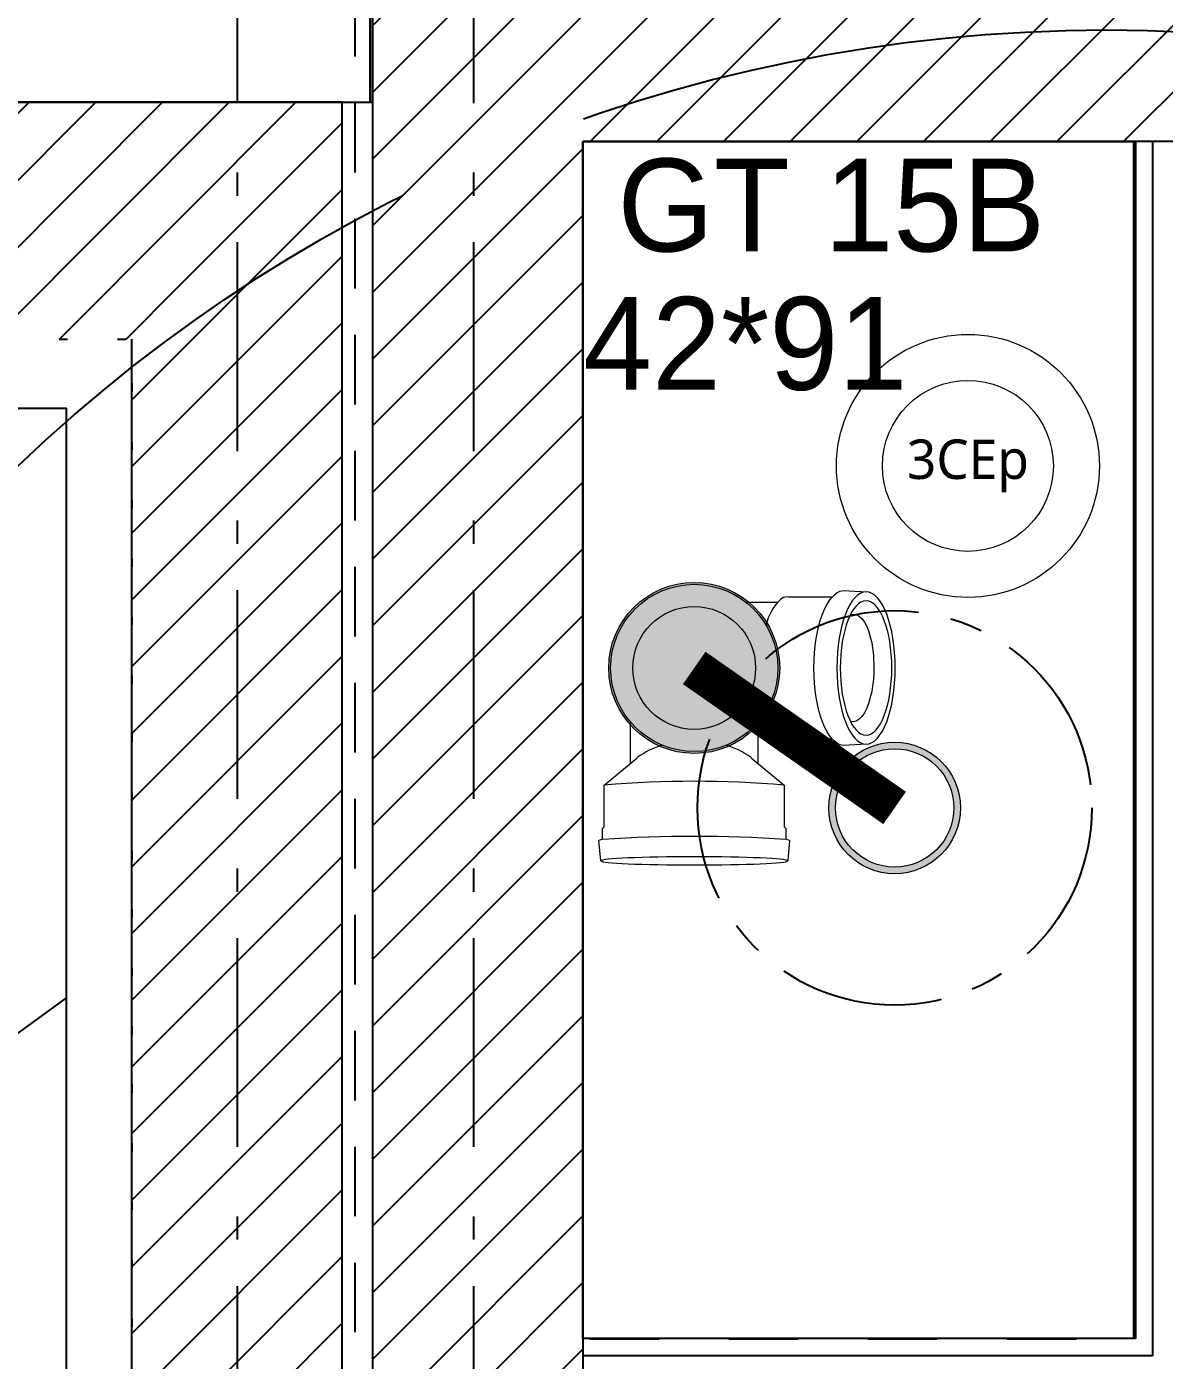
# Model space of a CAD drawing. Header units: centimetres. Extents: x -35664 to 50682, y -23001 to 23705.
# Drawn here: x 9786.5 to 9873, y 4041.7 to 4143.1 of the extents above; entities that cross this region are included whole.
import ezdxf

# ---------------------------------------------------------------- set-up
doc = ezdxf.new("R2010")
doc.units = ezdxf.units.CM
for name, pattern in [('ACAD_ISO02W100', [15, 12, -3]), ('ISO-03', [1.5, 0.6, -0.9]), ('ISO-07', [0.175, 0.025, -0.15]), ('prelem_euev', [2, 1.25, -0.25, 0.25, -0.25]), ('prlm_eu', [2, 1.25, -0.25, 0.25, -0.25]), ('Style de ligne -11', [0.347222, 0.20828, -0.138942]), ('Style de ligne -6', [1.04164, 0.625, -0.20828, 0.06943, -0.13893]), ('VW-01', [0.41656, 0.20828, -0.20828])]:
    doc.linetypes.add(name, pattern=pattern)
for name, color, linetype in [('B aménagement intérieur', 252, 'Continuous'), ('B GÈnÈral_Hatch', 252, 'Continuous'), ('B Général', 252, 'Continuous'), ('C ANNOTATIONS-prestations', 252, 'Continuous'), ('C ANNOTATIONS-prestations_Hatch', 252, 'Continuous'), ('C ANNOTATIONS-textes-numérotation gaine', 252, 'ISO-03'), ('F REMPLISSAGE-vert clair', 252, 'Continuous'), ('F REMPLISSAGE-vert foncé', 252, 'Continuous'), ('prlm-CHAUFF', 4, 'Continuous'), ('prlm-EAU-CHU', 42, 'Continuous'), ('prlm-EAU-EUEV', 25, 'Continuous'), ('prlm-GT', 242, 'Continuous'), ('prlm-MOD', 64, 'Continuous')]:
    doc.layers.add(name, color=color, linetype=linetype)
doc.layers.add('prlm-ZEROPLOT', color=254, linetype='Continuous', plot=False)
doc.layers.get('prlm-CHAUFF').off()
doc.styles.add('Eurostile', font='Eurosti.TTF')
doc.styles.add('Trebuchet MS (bold italic)', font='trebucbi.ttf')
pattern_1 = [(45, (0, 0), (2.4253472, -2.6458333), [])]

# ---------------------------------------------------------------- blocks, each defined once
blk = doc.blocks.new('A 90.Groupe-24-1')
at = {"layer": 'B Général', "linetype": 'Style de ligne -11', "ltscale": 25.4}
blk.add_line((2145.67, -1173.93), (2145.67, 946.07), dxfattribs=at)
blk = doc.blocks.new('B 90.T3 BS 107 (2D)')
at = {"layer": 'B Général', "linetype": 'Continuous'}
for p, q in [((-456.28, 254.51), (-456.28, 163.48)), ((-456.28, 163.48), (-498.3, 163.48))]:
    blk.add_line(p, q, dxfattribs=at)
at = {"layer": 'F REMPLISSAGE-vert clair'}
for p, q in [((-454.98, 254.51), (-454.98, 162.18)), ((-454.98, 162.18), (-498.3, 162.18))]:
    blk.add_line(p, q, dxfattribs=at)
at = {"layer": 'F REMPLISSAGE-vert foncé', "linetype": 'Continuous'}
for p, q in [((-456.28, 254.51), (-456.28, 163.48)), ((-456.28, 163.48), (-498.3, 163.48))]:
    blk.add_line(p, q, dxfattribs=at)
at = {"layer": 'F REMPLISSAGE-vert foncé'}
for p, q in [((-454.98, 254.51), (-454.98, 162.18)), ((-454.98, 162.18), (-498.3, 162.18))]:
    blk.add_line(p, q, dxfattribs=at)
blk = doc.blocks.new('B 90.Groupe-22-1')
at = {"layer": 'C ANNOTATIONS-textes-numérotation gaine', "linetype": 'VW-01', "ltscale": 25.4, "flags": 128}
blk.add_lwpolyline([(9828.81, 4134.41), (9870.81, 4134.41), (9870.81, 4043.34), (9828.81, 4043.34)], close=True, dxfattribs=at)
at = {"layer": 'C ANNOTATIONS-textes-numérotation gaine', "insert": (9828.8, 4133.11), "char_height": 7.059, "width": 42.012, "attachment_point": 1, "line_spacing_factor": 0.894142, "style": 'Eurostile'}
blk.add_mtext(' GT 15B\\P42*91', dxfattribs=at)
blk = doc.blocks.new('B 90.Escalier 340x340 étage courant')
at = {"layer": 'B Général'}
blk.add_line((-164.64, 143.68), (-317.5, 32.62), dxfattribs=at)
at = {"layer": 'B Général', "linetype": 'ISO-07', "ltscale": 25.4, "flags": 128}
blk.add_lwpolyline([(-152.5, -17.5), (-322.5, -17.5), (-322.5, 322.5), (17.5, 322.5), (17.5, 121.29)], dxfattribs=at)
at = {"layer": 'B Général', "flags": 128}
blk.add_lwpolyline([(-152.62, -15), (-152.62, -12.25), (-317.5, -12.25), (-317.5, 317.5), (12.25, 317.5), (12.25, 121.85), (15, 121.85), (15, -15)], close=True, dxfattribs=at)
blk = doc.blocks.new('B 90.Groupe-20-1')
at = {"layer": 'B Général', "linetype": 'Style de ligne -11', "ltscale": 25.4}
blk.add_line((2145.67, -1173.93), (2145.67, 946.07), dxfattribs=at)
blk = doc.blocks.new('xi.dchrob')
at = {"layer": 'prlm-ZEROPLOT', "color": 253, "linetype": 'ACAD_ISO02W100', "ltscale": 5}
for radius in [180, 120]:
    blk.add_circle((13.38, 0), radius, dxfattribs=at)
blk = doc.blocks.new('xi.aam33')
at = {"layer": 'prlm-EAU-CHU', "color": 0, "lineweight": 13}
for p, q in [((-5.89, 11.33), (-5.8, 13.12)), ((5.8, 13.12), (5.89, 11.33)), ((-5.41, 7.11), (-5.41, 10.46)), ((5.41, 10.46), (5.41, 7.11)), ((13.12, 7.25), (13.03, 6.97)), ((13.12, 7.25), (14.67, 7.11)), ((-5, 3.93), (-5, 6.32)), ((5, 6.32), (5, 4.87)), ((6.83, 4.34), (8.91, 6.84)), ((8.92, 6.85), (12.09, 6.85)), ((12.09, 6.85), (12.22, 6.97)), ((12.22, 6.97), (13.03, 6.97)), ((7.27, 4.87), (4.96, 4.87)), ((4.09, -4.87), (7.27, -4.87)), ((8.91, -6.84), (6.83, -4.34)), ((12.09, -6.85), (8.92, -6.85)), ((12.22, -6.97), (12.09, -6.85)), ((13.03, -6.97), (12.22, -6.97)), ((13.03, -6.94), (13.12, -7.25)), ((14.67, -7.11), (13.12, -7.25))]:
    blk.add_line(p, q, dxfattribs=at)
at = {"layer": 'prlm-EAU-CHU', "color": 0, "lineweight": 13, "flags": 128}
blk.add_lwpolyline([(4.96, 4.87), (4.86, 4.84), (4.68, 4.73), (4.43, 4.56)], dxfattribs=at)
at = {"layer": 'prlm-EAU-CHU', "color": 0, "lineweight": 13}
for radius in [6.36, 4.67]:
    blk.add_circle((0, 0), radius, dxfattribs=at)
for centre, radius, start, end in [((-4.48, 7.14), 0.936, 184.6605, 218.1259), ((-2.54, 9.09), 3.68, 223.507, 258.776), ((2.54, 9.09), 3.68, 281.224, 316.493), ((4.48, 7.14), 0.936, 321.8741, 355.3395), ((87.18, 0), 78.56, 174.9975, 185.0025), ((119.65, -0.01), 106.84, 176.2523, 183.719), ((11.68, 0.73), 6.05, 143.4458, 163.8668), ((11.68, -0.73), 6.05, 196.1332, 216.5542)]:
    blk.add_arc(centre, radius, start, end, dxfattribs=at)
at = {"layer": 'prlm-EAU-CHU', "color": 0, "lineweight": 13, "extrusion": (0, 0, -1)}
for centre, major_axis, ratio in [((0, 13.07), (-5.79, 0), 0.383426), ((0, 13.07), (-5.11, 0), 0.383329), ((14.67, 0), (0, -7.1), 0.043635)]:
    blk.add_ellipse(centre, major_axis=major_axis, ratio=ratio, dxfattribs=at)
for centre, major_axis, ratio, start_param, end_param in [((0, 12.09), (4.1, -0.03), 0.383971, 2.986035, 6.398097), ((0, 11.41), (5.89, 0), 0.391508, 0.036281, 3.105311)]:
    blk.add_ellipse(centre, major_axis=major_axis, ratio=ratio, start_param=start_param, end_param=end_param, dxfattribs=at)
blk = doc.blocks.new('xi.chu')
at = {"layer": 'prlm-EAU-EUEV', "linetype": 'ByBlock', "lineweight": 5}
blk.add_hatch(color=0, dxfattribs=at).paths.add_polyline_path([(6.5, 0, 1), (-6.5, 0, 1)])
at = {"layer": 'prlm-EAU-EUEV', "color": 0, "linetype": 'ByBlock', "lineweight": 5}
blk.add_circle((0, 0), 6.5, dxfattribs=at)
blk = doc.blocks.new('xi.3cep130-200')
at = {"layer": 'B Général', "lineweight": 18}
for radius in [10, 6.5]:
    blk.add_circle((0, 0), radius, dxfattribs=at)
at = {"layer": 'B Général', "insert": (0, 0), "char_height": 3.002, "width": 9.7815, "attachment_point": 5, "line_spacing_factor": 1.003317, "style": 'Trebuchet MS (bold italic)'}
blk.add_mtext('3CEp', dxfattribs=at)
blk = doc.blocks.new('xi.vp')
at = {"layer": 'prlm-EAU-EUEV', "lineweight": 5}
h = blk.add_hatch(color=0, dxfattribs=at)
h.paths.add_polyline_path([(5, 0, 1), (-5, 0, 1)])
h.paths.add_polyline_path([(4.5, 0, 1), (-4.5, 0, 1)], flags=16)
at = {"layer": 'prlm-EAU-EUEV', "color": 0, "lineweight": 5}
for radius in [5, 4.5]:
    blk.add_circle((0, 0), radius, dxfattribs=at)
at = {"layer": 'prlm-ZEROPLOT', "linetype": 'prelem_euev', "ltscale": 10}
blk.add_circle((0, 0), 15, dxfattribs=at)

msp = doc.modelspace()

# ---------------------------------------------------------------- hatches: boundary and pattern name
at = {"layer": 'B GÈnÈral_Hatch', "linetype": 'Continuous'}
h = msp.add_hatch(dxfattribs=at)
h.set_pattern_fill('50_BETON', color=256, style=0, pattern_type=2)
h.set_pattern_definition(pattern_1)
h.paths.add_polyline_path([(9812.796, 4152.409), (9828.796, 4134.409), (10062.199, 4134.409), (10062.199, 4152.409)])
h = msp.add_hatch(dxfattribs=at)
h.set_pattern_fill('50_BETON', color=256, style=0, pattern_type=2)
h.set_pattern_definition(pattern_1)
h.paths.add_polyline_path([(9828.796, 3551.389), (9828.796, 4134.409), (9812.796, 4152.409), (9812.796, 3517.389)])
h = msp.add_hatch(dxfattribs=at)
h.set_pattern_fill('50_BETON', color=256, style=0, pattern_type=2)
h.set_pattern_definition(pattern_1)
h.paths.add_polyline_path([(9571.347, 4119.39), (9794.485, 4119.39), (9810.485, 4137.39), (9571.347, 4137.39)])
h = msp.add_hatch(dxfattribs=at)
h.set_pattern_fill('50_BETON', color=256, style=0, pattern_type=2)
h.set_pattern_definition(pattern_1)
h.paths.add_polyline_path([(9810.485, 4137.39), (9794.485, 4119.39), (9794.485, 3517.389), (9810.485, 3517.389)])
at = {"layer": 'C ANNOTATIONS-prestations_Hatch', "linetype": 'Continuous'}
h = msp.add_hatch(dxfattribs=at)
h.set_pattern_fill('DALETTES TERRASSE 50X50', color=256, scale=1.406016, style=0, pattern_type=2)
h.set_pattern_definition([(0, (9531.354, 4152.3), (4e-15, -70.301), []), (-90, (9531.354, 4152.3), (70.301, 0), [])])
h.paths.add_polyline_path([(9060.796, 4282.297), (9060.796, 3065.389), (9190.796, 3065.389), (9190.796, 3551.389), (9219.485, 3551.389), (9219.485, 3716.389), (9189.484, 3716.389), (9189.484, 4137.39), (9812.796, 4137.39), (9812.796, 4152.409), (10206.786, 4152.297), (10206.786, 4282.297)])

# ---------------------------------------------------------------- linework, layer by layer
at = {"layer": 'B Général', "linetype": 'Continuous', "lineweight": 18}
for p, q in [((9812.796, 4152.409), (9812.796, 3517.389)), ((9810.485, 4137.39), (9571.347, 4137.39)), ((9810.485, 3517.389), (9810.485, 4137.39)), ((10062.199, 4134.409), (9828.796, 4134.409)), ((9828.796, 4134.409), (9828.796, 3551.389)), ((9794.485, 3779.39), (9794.485, 4119.39))]:
    msp.add_line(p, q, dxfattribs=at)
at = {"layer": 'B Général', "linetype": 'Continuous'}
for p, q in [((9812.796, 4152.409), (9812.796, 3517.389)), ((9810.485, 4137.39), (9571.347, 4137.39)), ((9810.485, 3517.389), (9810.485, 4137.39)), ((10062.199, 4134.409), (9828.796, 4134.409)), ((9828.796, 4134.409), (9828.796, 3551.389)), ((9794.485, 3779.39), (9794.485, 4119.39))]:
    msp.add_line(p, q, dxfattribs=at)
at = {"layer": 'B Général', "linetype": 'Style de ligne -6', "ltscale": 25.4, "flags": 128}
for points in [[(9745.56, 5820.389), (9745.56, 5736.889), (9802.484, 5687.889), (9802.484, 3085.389)], [(9745.56, 5820.389), (9745.56, 5736.889), (9802.484, 5687.889), (9802.484, 3085.389)], [(9877.409, 5820.389), (9877.409, 5736.889), (9820.484, 5687.889), (9820.484, 3085.389)], [(9877.409, 5820.389), (9877.409, 5736.889), (9820.484, 5687.889), (9820.484, 3085.389)]]:
    msp.add_lwpolyline(points, dxfattribs=at)
at = {"layer": 'C ANNOTATIONS-prestations', "linetype": 'Continuous', "flags": 128}
msp.add_lwpolyline([(9060.796, 4282.297), (9060.796, 3065.389), (9190.796, 3065.389), (9190.796, 3551.389), (9219.485, 3551.389), (9219.485, 3716.389), (9189.484, 3716.389), (9189.484, 4137.39), (9812.796, 4137.39), (9812.796, 4152.409), (10206.786, 4152.297), (10206.786, 4282.297)], close=True, dxfattribs=at)
at = {"layer": 'prlm-EAU-EUEV', "linetype": 'prlm_eu', "ltscale": 50, "const_width": 3, "flags": 128}
msp.add_lwpolyline([(9852.504, 4083.735), (9837.26, 4094.379)], dxfattribs=at)
at = {"layer": 'prlm-GT'}
msp.add_lwpolyline([(9828.796, 4134.411), (9870.66, 4134.411), (9870.66, 4043.38), (9828.796, 4043.38)], close=True, dxfattribs=at)

# ---------------------------------------------------------------- block references
at = {"layer": 'B aménagement intérieur'}
msp.add_blockref('B 90.T3 BS 107 (2D)', (10327.092, 3879.899), dxfattribs=at)
at = {"layer": 'B Général'}
for name in ['A 90.Groupe-24-1', 'B 90.Groupe-20-1']:
    msp.add_blockref(name, (7665.813, 4459.319), dxfattribs=at)
at = {"layer": 'B Général', "rotation": 180}
msp.add_blockref('B 90.Escalier 340x340 étage courant', (9471.985, 4101.89), dxfattribs=at)
at = {"layer": 'C ANNOTATIONS-textes-numérotation gaine'}
msp.add_blockref('B 90.Groupe-22-1', (0, 0), dxfattribs=at)
at = {"layer": 'prlm-CHAUFF'}
msp.add_blockref('xi.3cep130-200', (9858.078, 4109.745), dxfattribs=at)
at = {"layer": 'prlm-EAU-CHU', "ltscale": 50, "rotation": 270}
msp.add_blockref('xi.aam33', (9837.26, 4094.379), dxfattribs=at)
at = {"layer": 'prlm-EAU-EUEV', "ltscale": 50}
msp.add_blockref('xi.chu', (9837.26, 4094.379), dxfattribs=at)
at = {"layer": 'prlm-EAU-EUEV'}
msp.add_blockref('xi.vp', (9852.504, 4083.735), dxfattribs=at)
at = {"layer": 'prlm-MOD', "rotation": 270}
msp.add_blockref('xi.dchrob', (9868.628, 4036.271), dxfattribs=at)

doc.saveas('drawing.dxf')
